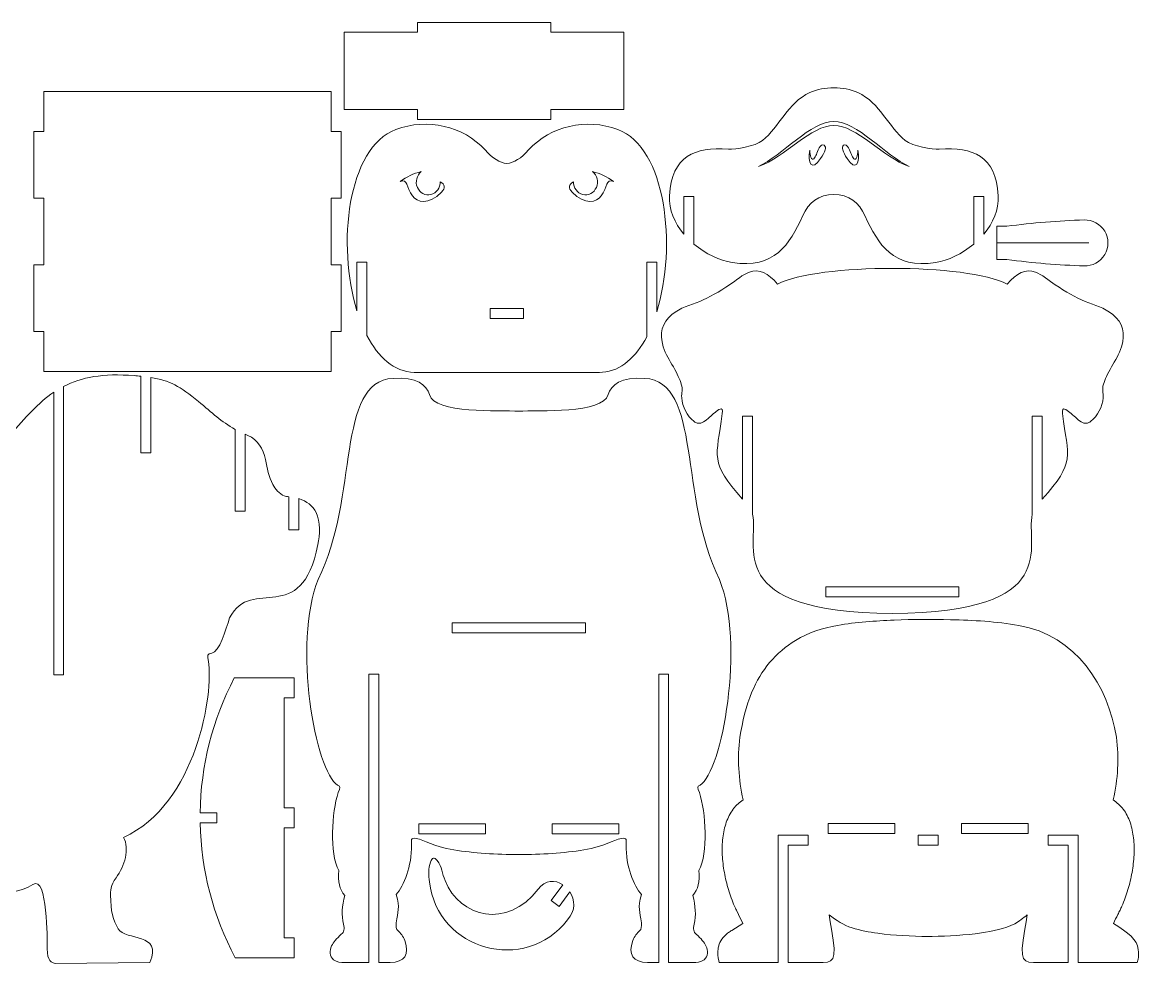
# Model space of a CAD drawing. Header units: millimetres. Extents: x -258 to 258, y -135 to 151.
# Drawn here: x -77.1 to 258.1, y -134.7 to 151.2 of the extents above; entities that cross this region are included whole.
import ezdxf

# ---------------------------------------------------------------- set-up
doc = ezdxf.new("R2010")
doc.units = ezdxf.units.MM
doc.header["$MEASUREMENT"] = 0
doc.layers.add('Camada 1', color=7, linetype='Continuous')

msp = doc.modelspace()

# ---------------------------------------------------------------- linework, layer by layer
at = {"layer": 'Camada 1', "color": 250, "lineweight": 20}
for points, knots in [([(41.5484, 122.0478), (41.5484, 122.0478), (81.5484, 122.0478), (81.5484, 122.0478), (81.5484, 122.0478), (81.5484, 122.0478), (81.5484, 125.0478), (81.5484, 125.0478), (81.5484, 125.0478), (81.5484, 125.0478), (103.5484, 125.0478), (103.5484, 125.0478), (103.5484, 125.0478), (103.5484, 125.0478), (103.5484, 148.2075), (103.5484, 148.2075), (103.5484, 148.2075), (103.5484, 148.2075), (81.5484, 148.2075), (81.5484, 148.2075), (81.5484, 148.2075), (81.5484, 148.2075), (81.5484, 151.2075), (81.5484, 151.2075), (81.5484, 151.2075), (81.5484, 151.2075), (41.5484, 151.2075), (41.5484, 151.2075), (41.5484, 151.2075), (41.5484, 151.2075), (41.5484, 148.2075), (41.5484, 148.2075), (41.5484, 148.2075), (41.5484, 148.2075), (19.5484, 148.2075), (19.5484, 148.2075), (19.5484, 148.2075), (19.5484, 148.2075), (19.5484, 125.0478), (19.5484, 125.0478), (19.5484, 125.0478), (19.5484, 125.0478), (41.5484, 125.0478), (41.5484, 125.0478), (41.5484, 125.0478), (41.5484, 125.0478), (41.5484, 122.0478), (41.5484, 122.0478)], [0, 0, 0, 0, 0.07692308, 0.07692308, 0.07692308, 0.07692308, 0.15384615, 0.15384615, 0.15384615, 0.15384615, 0.23076923, 0.23076923, 0.23076923, 0.23076923, 0.30769231, 0.30769231, 0.30769231, 0.30769231, 0.38461538, 0.38461538, 0.38461538, 0.38461538, 0.46153846, 0.46153846, 0.46153846, 0.46153846, 0.53846154, 0.53846154, 0.53846154, 0.53846154, 0.61538462, 0.61538462, 0.61538462, 0.61538462, 0.69230769, 0.69230769, 0.69230769, 0.69230769, 0.76923077, 0.76923077, 0.76923077, 0.76923077, 0.84615385, 0.84615385, 0.84615385, 0.84615385, 1, 1, 1, 1]), ([(208.5808, 84.6631), (208.5808, 84.6631), (208.5808, 98.9212), (208.5808, 98.9212), (208.5808, 98.9212), (208.5808, 98.9212), (211.5808, 98.9212), (211.5808, 98.9212), (211.5808, 98.9212), (211.5808, 98.9212), (211.5808, 87.6481), (211.5808, 87.6481), (211.5808, 87.6481), (214.3949, 90.9675), (216.209, 94.9645), (215.9439, 99.1467), (215.9439, 99.1467), (215.2478, 111.1138), (208.4194, 113.8476), (198.2237, 113.1318), (198.2237, 113.1318), (196.132, 112.985), (190.2092, 113.9996), (188.0406, 115.7263), (188.0406, 115.7263), (182.9799, 119.756), (180.4935, 127.0504), (173.7596, 130.1174), (173.7596, 130.1174), (171.6387, 131.0835), (169.1066, 131.5642), (166.5776, 131.5532), (166.5776, 131.5532), (164.0486, 131.5642), (161.5165, 131.0835), (159.3956, 130.1174), (159.3956, 130.1174), (152.6617, 127.0504), (150.1753, 119.756), (145.1146, 115.7263), (145.1146, 115.7263), (142.946, 113.9996), (137.0232, 112.985), (134.9315, 113.1318), (134.9315, 113.1318), (124.7358, 113.8476), (117.9074, 111.1138), (117.2113, 99.1467), (117.2113, 99.1467), (116.9462, 94.9643), (118.7605, 90.9672), (121.5748, 87.6476), (121.5748, 87.6476), (121.5748, 87.6476), (121.5748, 98.9212), (121.5748, 98.9212), (121.5748, 98.9212), (121.5748, 98.9212), (124.5748, 98.9212), (124.5748, 98.9212), (124.5748, 98.9212), (124.5748, 98.9212), (124.5748, 84.6628), (124.5748, 84.6628), (124.5748, 84.6628), (128.0831, 81.6954), (132.3074, 79.6469), (136.005, 79.0841), (136.005, 79.0841), (148.7216, 77.1485), (153.3063, 84.5135), (157.1625, 93.0066), (157.1625, 93.0066), (159.0535, 97.1715), (162.0457, 99.5034), (166.5776, 99.5414), (166.5776, 99.5414), (171.1095, 99.5034), (174.1017, 97.1715), (175.9927, 93.0066), (175.9927, 93.0066), (179.8489, 84.5135), (184.4336, 77.1485), (197.1502, 79.0841), (197.1502, 79.0841), (200.8479, 79.647), (205.0724, 81.6956), (208.5808, 84.6631)], [0, 0, 0, 0, 0.04347826, 0.04347826, 0.04347826, 0.04347826, 0.08695652, 0.08695652, 0.08695652, 0.08695652, 0.13043478, 0.13043478, 0.13043478, 0.13043478, 0.17391304, 0.17391304, 0.17391304, 0.17391304, 0.2173913, 0.2173913, 0.2173913, 0.2173913, 0.26086957, 0.26086957, 0.26086957, 0.26086957, 0.30434783, 0.30434783, 0.30434783, 0.30434783, 0.34782609, 0.34782609, 0.34782609, 0.34782609, 0.39130435, 0.39130435, 0.39130435, 0.39130435, 0.43478261, 0.43478261, 0.43478261, 0.43478261, 0.47826087, 0.47826087, 0.47826087, 0.47826087, 0.52173913, 0.52173913, 0.52173913, 0.52173913, 0.56521739, 0.56521739, 0.56521739, 0.56521739, 0.60869565, 0.60869565, 0.60869565, 0.60869565, 0.65217391, 0.65217391, 0.65217391, 0.65217391, 0.69565217, 0.69565217, 0.69565217, 0.69565217, 0.73913043, 0.73913043, 0.73913043, 0.73913043, 0.7826087, 0.7826087, 0.7826087, 0.7826087, 0.82608696, 0.82608696, 0.82608696, 0.82608696, 0.86956522, 0.86956522, 0.86956522, 0.86956522, 0.91304348, 0.91304348, 0.91304348, 0.91304348, 1, 1, 1, 1]), ([(-70.647, 98.4143), (-70.647, 98.4143), (-70.647, 78.4143), (-70.647, 78.4143), (-70.647, 78.4143), (-70.647, 78.4143), (-73.647, 78.4143), (-73.647, 78.4143), (-73.647, 78.4143), (-73.647, 78.4143), (-73.647, 58.4143), (-73.647, 58.4143), (-73.647, 58.4143), (-73.647, 58.4143), (-70.647, 58.4143), (-70.647, 58.4143), (-70.647, 58.4143), (-70.647, 58.4143), (-70.647, 46.4143), (-70.647, 46.4143), (-70.647, 46.4143), (-70.647, 46.4143), (15.6348, 46.4143), (15.6348, 46.4143), (15.6348, 46.4143), (15.6348, 46.4143), (15.6348, 58.4143), (15.6348, 58.4143), (15.6348, 58.4143), (15.6348, 58.4143), (18.6348, 58.4143), (18.6348, 58.4143), (18.6348, 58.4143), (18.6348, 58.4143), (18.6348, 78.4143), (18.6348, 78.4143), (18.6348, 78.4143), (18.6348, 78.4143), (15.6348, 78.4143), (15.6348, 78.4143), (15.6348, 78.4143), (15.6348, 78.4143), (15.6348, 98.4143), (15.6348, 98.4143), (15.6348, 98.4143), (15.6348, 98.4143), (18.6348, 98.4143), (18.6348, 98.4143), (18.6348, 98.4143), (18.6348, 98.4143), (18.6348, 118.4143), (18.6348, 118.4143), (18.6348, 118.4143), (18.6348, 118.4143), (15.6348, 118.4143), (15.6348, 118.4143), (15.6348, 118.4143), (15.6348, 118.4143), (15.6348, 130.4143), (15.6348, 130.4143), (15.6348, 130.4143), (15.6348, 130.4143), (-70.647, 130.4143), (-70.647, 130.4143), (-70.647, 130.4143), (-70.647, 130.4143), (-70.647, 118.4143), (-70.647, 118.4143), (-70.647, 118.4143), (-70.647, 118.4143), (-73.647, 118.4143), (-73.647, 118.4143), (-73.647, 118.4143), (-73.647, 118.4143), (-73.647, 98.4143), (-73.647, 98.4143), (-73.647, 98.4143), (-73.647, 98.4143), (-70.647, 98.4143), (-70.647, 98.4143)], [0, 0, 0, 0, 0.04761905, 0.04761905, 0.04761905, 0.04761905, 0.0952381, 0.0952381, 0.0952381, 0.0952381, 0.14285714, 0.14285714, 0.14285714, 0.14285714, 0.19047619, 0.19047619, 0.19047619, 0.19047619, 0.23809524, 0.23809524, 0.23809524, 0.23809524, 0.28571429, 0.28571429, 0.28571429, 0.28571429, 0.33333333, 0.33333333, 0.33333333, 0.33333333, 0.38095238, 0.38095238, 0.38095238, 0.38095238, 0.42857143, 0.42857143, 0.42857143, 0.42857143, 0.47619048, 0.47619048, 0.47619048, 0.47619048, 0.52380952, 0.52380952, 0.52380952, 0.52380952, 0.57142857, 0.57142857, 0.57142857, 0.57142857, 0.61904762, 0.61904762, 0.61904762, 0.61904762, 0.66666667, 0.66666667, 0.66666667, 0.66666667, 0.71428571, 0.71428571, 0.71428571, 0.71428571, 0.76190476, 0.76190476, 0.76190476, 0.76190476, 0.80952381, 0.80952381, 0.80952381, 0.80952381, 0.85714286, 0.85714286, 0.85714286, 0.85714286, 0.9047619, 0.9047619, 0.9047619, 0.9047619, 1, 1, 1, 1]), ([(26.3756, 79.188), (26.3756, 79.188), (26.3756, 57.1702), (26.3756, 57.1702), (26.3756, 57.1702), (29.7409, 50.6854), (34.4933, 46.3373), (40.515, 46.1143), (40.515, 46.1143), (43.717, 45.9958), (95.5548, 46.0541), (97.0774, 46.1598), (97.0774, 46.1598), (102.7049, 46.5503), (107.1737, 50.6977), (110.3819, 56.8451), (110.3819, 56.8451), (110.3819, 56.8451), (110.3819, 79.188), (110.3819, 79.188), (110.3819, 79.188), (110.3819, 79.188), (113.3819, 79.188), (113.3819, 79.188), (113.3819, 79.188), (113.3819, 79.188), (113.3819, 64.277), (113.3819, 64.277), (113.3819, 64.277), (119.4879, 84.0544), (116.2522, 113.6188), (101.7064, 119.0385), (101.7064, 119.0385), (92.278, 122.5516), (81.4684, 120.0822), (74.9077, 112.9155), (74.9077, 112.9155), (72.6856, 110.371), (70.5092, 109.0148), (68.3783, 108.8465), (68.3783, 108.8465), (66.2475, 109.0148), (64.071, 110.3709), (61.8489, 112.9153), (61.8489, 112.9153), (55.2879, 120.0818), (44.4786, 122.5507), (35.0501, 119.0373), (35.0501, 119.0373), (20.5043, 113.6171), (17.2693, 84.3878), (23.3756, 64.6185), (23.3756, 64.6185), (23.3756, 64.6185), (23.3756, 79.188), (23.3756, 79.188), (23.3756, 79.188), (23.3756, 79.188), (26.3756, 79.188), (26.3756, 79.188)], [0, 0, 0, 0, 0.0625, 0.0625, 0.0625, 0.0625, 0.125, 0.125, 0.125, 0.125, 0.1875, 0.1875, 0.1875, 0.1875, 0.25, 0.25, 0.25, 0.25, 0.3125, 0.3125, 0.3125, 0.3125, 0.375, 0.375, 0.375, 0.375, 0.4375, 0.4375, 0.4375, 0.4375, 0.5, 0.5, 0.5, 0.5, 0.5625, 0.5625, 0.5625, 0.5625, 0.625, 0.625, 0.625, 0.625, 0.6875, 0.6875, 0.6875, 0.6875, 0.75, 0.75, 0.75, 0.75, 0.8125, 0.8125, 0.8125, 0.8125, 0.875, 0.875, 0.875, 0.875, 1, 1, 1, 1]), ([(189.2129, 107.8858), (181.2774, 110.7302), (173.2115, 120.4427), (166.5776, 120.2047), (166.5776, 120.2047), (159.9437, 120.4427), (151.8778, 110.7302), (143.9423, 107.8858), (143.9423, 107.8858), (151.0831, 111.2388), (159.7431, 121.5963), (166.5776, 121.4798), (166.5776, 121.4798), (173.4121, 121.5963), (182.0721, 111.2388), (189.2129, 107.8858)], [0, 0, 0, 0, 0.2, 0.2, 0.2, 0.2, 0.4, 0.4, 0.4, 0.4, 0.6, 0.6, 0.6, 0.6, 1, 1, 1, 1]), ([(163.6834, 114.3391), (164.4503, 113.7425), (163.9308, 112.4833), (162.5686, 110.2918), (162.5686, 110.2918), (160.108, 106.241), (158.4607, 109.1408), (159.3614, 112.8022), (159.3614, 112.8022), (159.4069, 111.9312), (159.5211, 111.236), (159.6897, 110.7607), (159.6897, 110.7607), (160.219, 109.2671), (161.0021, 110.7038), (161.3234, 111.5213), (161.3234, 111.5213), (161.6556, 112.3667), (162.4817, 114.9814), (163.6834, 114.3391)], [0, 0, 0, 0, 0.16666667, 0.16666667, 0.16666667, 0.16666667, 0.33333333, 0.33333333, 0.33333333, 0.33333333, 0.5, 0.5, 0.5, 0.5, 0.66666667, 0.66666667, 0.66666667, 0.66666667, 1, 1, 1, 1]), ([(173.7938, 112.8022), (174.6945, 109.1408), (173.0472, 106.241), (170.5866, 110.2918), (170.5866, 110.2918), (169.2244, 112.4833), (168.7049, 113.7425), (169.4718, 114.3391), (169.4718, 114.3391), (170.6735, 114.9814), (171.4996, 112.3667), (171.8318, 111.5213), (171.8318, 111.5213), (172.1531, 110.7038), (172.9362, 109.2671), (173.4655, 110.7607), (173.4655, 110.7607), (173.6341, 111.236), (173.7483, 111.9312), (173.7938, 112.8022)], [0, 0, 0, 0, 0.16666667, 0.16666667, 0.16666667, 0.16666667, 0.33333333, 0.33333333, 0.33333333, 0.33333333, 0.5, 0.5, 0.5, 0.5, 0.66666667, 0.66666667, 0.66666667, 0.66666667, 1, 1, 1, 1]), ([(48.789, 100.1979), (44.7591, 96.2947), (41.5037, 97.1384), (40.0486, 99.0894), (40.0486, 99.0894), (38.0937, 101.7101), (38.6454, 104.3326), (36.3564, 103.4226), (36.3564, 103.4226), (38.2838, 104.8837), (40.3858, 105.8699), (42.6621, 106.3809), (42.6621, 106.3809), (41.2811, 105.3059), (40.796, 103.3351), (41.5032, 101.6683), (41.5032, 101.6683), (42.2103, 100.0015), (43.9135, 99.1001), (45.5757, 99.5129), (45.5757, 99.5129), (47.238, 99.9258), (48.3994, 101.5384), (48.3529, 103.3692), (48.3529, 103.3692), (49.8236, 102.5711), (49.969, 101.514), (48.789, 100.1979)], [0, 0, 0, 0, 0.125, 0.125, 0.125, 0.125, 0.25, 0.25, 0.25, 0.25, 0.375, 0.375, 0.375, 0.375, 0.5, 0.5, 0.5, 0.5, 0.625, 0.625, 0.625, 0.625, 0.75, 0.75, 0.75, 0.75, 1, 1, 1, 1]), ([(100.4006, 103.4241), (98.1116, 104.334), (98.6634, 101.7115), (96.7085, 99.0907), (96.7085, 99.0907), (95.2536, 97.14), (91.9983, 96.2957), (87.9681, 100.1989), (87.9681, 100.1989), (86.788, 101.5149), (86.9335, 102.572), (88.4042, 103.3703), (88.4042, 103.3703), (88.3577, 101.5394), (89.5186, 99.9268), (91.1814, 99.514), (91.1814, 99.514), (92.8437, 99.1012), (94.5468, 100.0028), (95.2538, 101.6696), (95.2538, 101.6696), (95.9609, 103.3365), (95.4762, 105.3072), (94.0948, 106.3821), (94.0948, 106.3821), (96.3712, 105.8712), (98.4732, 104.8852), (100.4006, 103.4241)], [0, 0, 0, 0, 0.125, 0.125, 0.125, 0.125, 0.25, 0.25, 0.25, 0.25, 0.375, 0.375, 0.375, 0.375, 0.5, 0.5, 0.5, 0.5, 0.625, 0.625, 0.625, 0.625, 0.75, 0.75, 0.75, 0.75, 1, 1, 1, 1]), ([(215.573, 89.9928), (215.573, 89.9928), (215.573, 79.9928), (215.573, 79.9928), (215.573, 79.9928), (215.573, 79.9928), (218.573, 79.9928), (218.573, 79.9928), (218.573, 79.9928), (226.2652, 78.9818), (234.0022, 78.3488), (241.7564, 78.096), (241.7564, 78.096), (244.274, 78.014), (246.6363, 79.3103), (247.9193, 81.4779), (247.9193, 81.4779), (249.2024, 83.6455), (249.2024, 86.3401), (247.9194, 88.5077), (247.9194, 88.5077), (246.6363, 90.6753), (244.2741, 91.9716), (241.7564, 91.8896), (241.7564, 91.8896), (234.0022, 91.6368), (226.2652, 91.0038), (218.573, 89.9928), (218.573, 89.9928), (218.573, 89.9928), (215.573, 89.9928), (215.573, 89.9928)], [0, 0, 0, 0, 0.11111111, 0.11111111, 0.11111111, 0.11111111, 0.22222222, 0.22222222, 0.22222222, 0.22222222, 0.33333333, 0.33333333, 0.33333333, 0.33333333, 0.44444444, 0.44444444, 0.44444444, 0.44444444, 0.55555556, 0.55555556, 0.55555556, 0.55555556, 0.66666667, 0.66666667, 0.66666667, 0.66666667, 0.77777778, 0.77777778, 0.77777778, 0.77777778, 1, 1, 1, 1]), ([(247.4386, 38.4833), (247.5231, 40.2044), (247.021, 40.8339), (247.5615, 42.6283), (247.5615, 42.6283), (247.9517, 43.9246), (248.7447, 45.6342), (249.9395, 47.7574), (249.9395, 47.7574), (251.0852, 49.7932), (252.2457, 51.5051), (252.9706, 53.8271), (252.9706, 53.8271), (254.2031, 57.7751), (253.3473, 60.9897), (250.4029, 63.4706), (250.4029, 63.4706), (247.7419, 65.7128), (245.0349, 66.0891), (242.0129, 67.4187), (242.0129, 67.4187), (239.1862, 68.6621), (236.1917, 70.3362), (233.0304, 72.439), (233.0304, 72.439), (231.2795, 73.6034), (228.954, 75.6175), (227.1013, 76.2528), (227.1013, 76.2528), (224.2276, 77.2384), (221.4148, 76.0162), (218.6627, 72.5856), (218.6627, 72.5856), (212.6301, 75.7633), (198.3951, 77.3525), (184.16, 77.3525), (184.16, 77.3525), (169.9249, 77.3525), (155.6899, 75.7633), (149.6572, 72.5856), (149.6572, 72.5856), (146.9052, 76.0162), (144.0923, 77.2384), (141.2187, 76.2528), (141.2187, 76.2528), (139.3661, 75.6175), (137.0405, 73.6034), (135.2896, 72.439), (135.2896, 72.439), (132.1282, 70.3362), (129.1338, 68.6621), (126.3071, 67.4187), (126.3071, 67.4187), (123.2851, 66.0891), (120.578, 65.7128), (117.9171, 63.4706), (117.9171, 63.4706), (114.9727, 60.9897), (114.1168, 57.7751), (115.3495, 53.8271), (115.3495, 53.8271), (116.0743, 51.5051), (117.2348, 49.7932), (118.3804, 47.7574), (118.3804, 47.7574), (119.5753, 45.6342), (120.3683, 43.9246), (120.7585, 42.6283), (120.7585, 42.6283), (121.2991, 40.8339), (120.7968, 40.2044), (120.8813, 38.4833), (120.8813, 38.4833), (121.0076, 35.9066), (122.6245, 32.9531), (124.5265, 31.4565), (124.5265, 31.4565), (125.3669, 30.7949), (126.3186, 30.5501), (127.4771, 31.2713), (127.4771, 31.2713), (128.7106, 32.0391), (129.7083, 33.2194), (130.8877, 34.1185), (130.8877, 34.1185), (131.7418, 34.7698), (133.4247, 36.2776), (133.0872, 33.7409), (133.0872, 33.7409), (131.328, 20.5262), (129.1111, 19.2677), (139.16, 8.088), (139.16, 8.088), (139.16, 8.088), (139.16, 32.9669), (139.16, 32.9669), (139.16, 32.9669), (139.16, 32.9669), (142.16, 32.9669), (142.16, 32.9669), (142.16, 32.9669), (142.16, 32.9669), (142.16, 3.5187), (142.16, 3.5187), (142.16, 3.5187), (144.2423, -5.9212), (132.5563, -25.8166), (184.16, -26.2534), (184.16, -26.2534), (235.762, -25.8166), (224.0785, -5.9223), (226.1599, 3.5178), (226.1599, 3.5178), (226.1599, 3.5178), (226.1599, 32.9669), (226.1599, 32.9669), (226.1599, 32.9669), (226.1599, 32.9669), (229.1599, 32.9669), (229.1599, 32.9669), (229.1599, 32.9669), (229.1599, 32.9669), (229.1599, 8.0879), (229.1599, 8.0879), (229.1599, 8.0879), (239.2089, 19.2677), (236.9921, 20.5261), (235.2328, 33.7409), (235.2328, 33.7409), (234.8952, 36.2776), (236.5784, 34.7698), (237.4323, 34.1185), (237.4323, 34.1185), (238.6117, 33.2194), (239.6093, 32.0391), (240.8429, 31.2713), (240.8429, 31.2713), (242.0014, 30.5501), (242.9531, 30.7949), (243.7935, 31.4565), (243.7935, 31.4565), (245.6955, 32.9531), (247.3124, 35.9066), (247.4386, 38.4833)], [0, 0, 0, 0, 0.02702703, 0.02702703, 0.02702703, 0.02702703, 0.05405405, 0.05405405, 0.05405405, 0.05405405, 0.08108108, 0.08108108, 0.08108108, 0.08108108, 0.10810811, 0.10810811, 0.10810811, 0.10810811, 0.13513514, 0.13513514, 0.13513514, 0.13513514, 0.16216216, 0.16216216, 0.16216216, 0.16216216, 0.18918919, 0.18918919, 0.18918919, 0.18918919, 0.21621622, 0.21621622, 0.21621622, 0.21621622, 0.24324324, 0.24324324, 0.24324324, 0.24324324, 0.27027027, 0.27027027, 0.27027027, 0.27027027, 0.2972973, 0.2972973, 0.2972973, 0.2972973, 0.32432432, 0.32432432, 0.32432432, 0.32432432, 0.35135135, 0.35135135, 0.35135135, 0.35135135, 0.37837838, 0.37837838, 0.37837838, 0.37837838, 0.40540541, 0.40540541, 0.40540541, 0.40540541, 0.43243243, 0.43243243, 0.43243243, 0.43243243, 0.45945946, 0.45945946, 0.45945946, 0.45945946, 0.48648649, 0.48648649, 0.48648649, 0.48648649, 0.51351351, 0.51351351, 0.51351351, 0.51351351, 0.54054054, 0.54054054, 0.54054054, 0.54054054, 0.56756757, 0.56756757, 0.56756757, 0.56756757, 0.59459459, 0.59459459, 0.59459459, 0.59459459, 0.62162162, 0.62162162, 0.62162162, 0.62162162, 0.64864865, 0.64864865, 0.64864865, 0.64864865, 0.67567568, 0.67567568, 0.67567568, 0.67567568, 0.7027027, 0.7027027, 0.7027027, 0.7027027, 0.72972973, 0.72972973, 0.72972973, 0.72972973, 0.75675676, 0.75675676, 0.75675676, 0.75675676, 0.78378378, 0.78378378, 0.78378378, 0.78378378, 0.81081081, 0.81081081, 0.81081081, 0.81081081, 0.83783784, 0.83783784, 0.83783784, 0.83783784, 0.86486486, 0.86486486, 0.86486486, 0.86486486, 0.89189189, 0.89189189, 0.89189189, 0.89189189, 0.91891892, 0.91891892, 0.91891892, 0.91891892, 0.94594595, 0.94594595, 0.94594595, 0.94594595, 1, 1, 1, 1]), ([(63.3784, 65.3466), (63.3784, 65.3466), (73.3783, 65.3466), (73.3783, 65.3466), (73.3783, 65.3466), (73.3783, 65.3466), (73.3783, 62.3466), (73.3783, 62.3466), (73.3783, 62.3466), (73.3783, 62.3466), (63.3784, 62.3466), (63.3784, 62.3466), (63.3784, 62.3466), (63.3784, 62.3466), (63.3784, 65.3466), (63.3784, 65.3466)], [0, 0, 0, 0, 0.2, 0.2, 0.2, 0.2, 0.4, 0.4, 0.4, 0.4, 0.6, 0.6, 0.6, 0.6, 1, 1, 1, 1]), ([(-13.1906, 4.5046), (-13.1906, 4.5046), (-13.1906, 29.0208), (-13.1906, 29.0208), (-13.1906, 29.0208), (-17.5125, 31.3773), (-20.0074, 33.8969), (-24.2493, 37.4115), (-24.2493, 37.4115), (-29.7505, 41.9694), (-32.8202, 43.6984), (-38.554, 44.5943), (-38.554, 44.5943), (-38.554, 44.5943), (-38.554, 21.9672), (-38.554, 21.9672), (-38.554, 21.9672), (-38.554, 21.9672), (-41.554, 21.9672), (-41.554, 21.9672), (-41.554, 21.9672), (-41.554, 21.9672), (-41.554, 44.9708), (-41.554, 44.9708), (-41.554, 44.9708), (-42.172, 45.0333), (-42.8194, 45.0914), (-43.5002, 45.1467), (-43.5002, 45.1467), (-52.9044, 45.9112), (-59.4328, 44.6529), (-64.7137, 41.9351), (-64.7137, 41.9351), (-64.7137, 41.9351), (-64.7137, -44.6197), (-64.7137, -44.6197), (-64.7137, -44.6197), (-64.7137, -44.6197), (-67.7137, -44.6197), (-67.7137, -44.6197), (-67.7137, -44.6197), (-67.7137, -44.6197), (-67.7137, 40.1554), (-67.7137, 40.1554), (-67.7137, 40.1554), (-72.4071, 36.9887), (-76.2343, 32.5601), (-80.6698, 27.3797), (-80.6698, 27.3797), (-82.0936, 25.7167), (-83.4129, 23.9094), (-84.4347, 22.2483), (-84.4347, 22.2483), (-85.6814, 20.2219), (-85.9777, 20.111), (-87.4601, 18.386), (-87.4601, 18.386), (-91.3955, 13.8062), (-91.5908, 9.7056), (-88.0447, 6.0846), (-88.0447, 6.0846), (-90.8057, 7.4441), (-94.111, 7.0764), (-96.5014, 5.1443), (-96.5014, 5.1443), (-98.8916, 3.2123), (-99.9288, 0.0706), (-99.154, -2.894), (-99.154, -2.894), (-101.7482, -2.0101), (-105.4619, -3.0945), (-107.2069, -5.3279), (-107.2069, -5.3279), (-109.0534, -7.691), (-108.5256, -10.6115), (-109.5718, -12.1007), (-109.5718, -12.1007), (-118.0725, -24.2002), (-137.6299, -29.5448), (-153.9953, -37.9596), (-153.9953, -37.9596), (-153.9953, -37.9596), (-153.9953, -93.2185), (-153.9953, -93.2185), (-153.9953, -93.2185), (-153.9953, -93.2185), (-156.9953, -93.2185), (-156.9953, -93.2185), (-156.9953, -93.2185), (-156.9953, -93.2185), (-156.9953, -39.5603), (-156.9953, -39.5603), (-156.9953, -39.5603), (-175.3922, -49.77), (-182.8483, -69.1056), (-183.0534, -88.8642), (-183.0534, -88.8642), (-183.1986, -102.8619), (-179.9372, -130.5219), (-161.8266, -131.3518), (-161.8266, -131.3518), (-161.8266, -131.3518), (-100.3721, -131.5534), (-100.3721, -131.5534), (-100.3721, -131.5534), (-97.8333, -131.5266), (-96.6703, -126.9537), (-98.3608, -125.4638), (-98.3608, -125.4638), (-100.572, -123.5152), (-105.7245, -123.5669), (-110.0987, -123.8781), (-110.0987, -123.8781), (-107.1833, -119.6858), (-106.9427, -116.2344), (-110.9003, -114.4327), (-110.9003, -114.4327), (-101.6118, -111.1196), (-80.4964, -112.1644), (-73.9827, -107.6057), (-73.9827, -107.6057), (-69.4634, -104.4429), (-69.6731, -125.4237), (-69.6692, -125.544), (-69.6692, -125.544), (-69.7904, -129.5734), (-69.1185, -131.0859), (-67.2536, -131.2743), (-67.2536, -131.2743), (-67.2536, -131.2743), (-38.7968, -131.0269), (-38.7968, -131.0269), (-38.7968, -131.0269), (-34.9571, -121.8457), (-46.1686, -124.6415), (-48.3097, -120.9084), (-48.3097, -120.9084), (-49.8553, -118.2134), (-50.6492, -115.6755), (-50.6197, -110.8256), (-50.6197, -110.8256), (-50.6131, -109.7411), (-50.6887, -107.8521), (-48.9911, -105.5914), (-48.9911, -105.5914), (-46.2877, -101.9911), (-44.9074, -96.9581), (-46.7216, -93.4545), (-46.7216, -93.4545), (-24.7408, -83.5499), (-19.5851, -49.7271), (-21.2576, -40.6576), (-21.2576, -40.6576), (-21.5895, -38.8579), (-21.6093, -38.2381), (-20.2497, -38.1196), (-20.2497, -38.1196), (-17.8848, -37.9139), (-16.1002, -31.1542), (-14.8651, -27.5355), (-14.8651, -27.5355), (-8.2819, -14.6181), (6.6194, -30.9803), (11.6243, -5.5336), (11.6243, -5.5336), (12.1975, -2.619), (12.4492, 1.2822), (11.1025, 4.019), (11.1025, 4.019), (10.086, 6.0849), (8.3094, 7.4873), (5.9401, 8.2241), (5.9401, 8.2241), (5.9401, 8.2241), (5.9401, -1.144), (5.9401, -1.144), (5.9401, -1.144), (5.9401, -1.144), (2.9401, -1.144), (2.9401, -1.144), (2.9401, -1.144), (2.9401, -1.144), (2.9401, 8.778), (2.9401, 8.778), (2.9401, 8.778), (2.4104, 8.8337), (1.9399, 8.8947), (1.4728, 9.0617), (1.4728, 9.0617), (0.0692, 9.5632), (-1.1859, 11.206), (-1.8997, 12.4661), (-1.8997, 12.4661), (-3.2043, 14.7691), (-3.5752, 17.2963), (-4.1347, 19.9527), (-4.1347, 19.9527), (-4.8163, 23.1891), (-6.4082, 25.9423), (-9.4048, 27.209), (-9.4048, 27.209), (-9.4048, 27.209), (-10.1906, 27.549), (-10.1906, 27.549), (-10.1906, 27.549), (-10.1906, 27.549), (-10.1906, 4.5046), (-10.1906, 4.5046), (-10.1906, 4.5046), (-10.1906, 4.5046), (-13.1906, 4.5046), (-13.1906, 4.5046)], [0, 0, 0, 0, 0.01851852, 0.01851852, 0.01851852, 0.01851852, 0.03703704, 0.03703704, 0.03703704, 0.03703704, 0.05555556, 0.05555556, 0.05555556, 0.05555556, 0.07407407, 0.07407407, 0.07407407, 0.07407407, 0.09259259, 0.09259259, 0.09259259, 0.09259259, 0.11111111, 0.11111111, 0.11111111, 0.11111111, 0.12962963, 0.12962963, 0.12962963, 0.12962963, 0.14814815, 0.14814815, 0.14814815, 0.14814815, 0.16666667, 0.16666667, 0.16666667, 0.16666667, 0.18518519, 0.18518519, 0.18518519, 0.18518519, 0.2037037, 0.2037037, 0.2037037, 0.2037037, 0.22222222, 0.22222222, 0.22222222, 0.22222222, 0.24074074, 0.24074074, 0.24074074, 0.24074074, 0.25925926, 0.25925926, 0.25925926, 0.25925926, 0.27777778, 0.27777778, 0.27777778, 0.27777778, 0.2962963, 0.2962963, 0.2962963, 0.2962963, 0.31481481, 0.31481481, 0.31481481, 0.31481481, 0.33333333, 0.33333333, 0.33333333, 0.33333333, 0.35185185, 0.35185185, 0.35185185, 0.35185185, 0.37037037, 0.37037037, 0.37037037, 0.37037037, 0.38888889, 0.38888889, 0.38888889, 0.38888889, 0.40740741, 0.40740741, 0.40740741, 0.40740741, 0.42592593, 0.42592593, 0.42592593, 0.42592593, 0.44444444, 0.44444444, 0.44444444, 0.44444444, 0.46296296, 0.46296296, 0.46296296, 0.46296296, 0.48148148, 0.48148148, 0.48148148, 0.48148148, 0.5, 0.5, 0.5, 0.5, 0.51851852, 0.51851852, 0.51851852, 0.51851852, 0.53703704, 0.53703704, 0.53703704, 0.53703704, 0.55555556, 0.55555556, 0.55555556, 0.55555556, 0.57407407, 0.57407407, 0.57407407, 0.57407407, 0.59259259, 0.59259259, 0.59259259, 0.59259259, 0.61111111, 0.61111111, 0.61111111, 0.61111111, 0.62962963, 0.62962963, 0.62962963, 0.62962963, 0.64814815, 0.64814815, 0.64814815, 0.64814815, 0.66666667, 0.66666667, 0.66666667, 0.66666667, 0.68518519, 0.68518519, 0.68518519, 0.68518519, 0.7037037, 0.7037037, 0.7037037, 0.7037037, 0.72222222, 0.72222222, 0.72222222, 0.72222222, 0.74074074, 0.74074074, 0.74074074, 0.74074074, 0.75925926, 0.75925926, 0.75925926, 0.75925926, 0.77777778, 0.77777778, 0.77777778, 0.77777778, 0.7962963, 0.7962963, 0.7962963, 0.7962963, 0.81481481, 0.81481481, 0.81481481, 0.81481481, 0.83333333, 0.83333333, 0.83333333, 0.83333333, 0.85185185, 0.85185185, 0.85185185, 0.85185185, 0.87037037, 0.87037037, 0.87037037, 0.87037037, 0.88888889, 0.88888889, 0.88888889, 0.88888889, 0.90740741, 0.90740741, 0.90740741, 0.90740741, 0.92592593, 0.92592593, 0.92592593, 0.92592593, 0.94444444, 0.94444444, 0.94444444, 0.94444444, 0.96296296, 0.96296296, 0.96296296, 0.96296296, 1, 1, 1, 1]), ([(132.1923, -16.0191), (119.9025, 8.6746), (127.0258, 43.3294), (109.7374, 44.3367), (109.7374, 44.3367), (102.6991, 44.7468), (99.6307, 42.3999), (98.8165, 39.4402), (98.8165, 39.4402), (97.2194, 33.635), (77.7719, 34.8372), (71.9708, 34.4535), (71.9708, 34.4535), (66.1697, 34.8372), (46.7222, 33.635), (45.1251, 39.4402), (45.1251, 39.4402), (44.3109, 42.3999), (41.2424, 44.7468), (34.2041, 44.3367), (34.2041, 44.3367), (16.9157, 43.3294), (24.039, 8.6746), (11.7492, -16.0191), (11.7492, -16.0191), (3.8966, -35.2523), (10.9627, -73.9669), (17.5246, -77.7511), (17.5246, -77.7511), (18.5924, -78.3668), (18.2703, -78.3422), (17.723, -80.0273), (17.723, -80.0273), (15.8316, -85.8507), (15.0158, -98.2069), (17.9035, -103.433), (17.9035, -103.433), (17.5394, -106.6722), (18.1419, -109.1613), (19.7114, -110.9007), (19.7114, -110.9007), (18.9206, -113.9864), (18.6532, -116.8709), (19.2883, -119.4687), (19.2883, -119.4687), (19.67, -121.0297), (19.5381, -121.7786), (18.6629, -122.5601), (18.6629, -122.5601), (17.2151, -123.853), (16.2779, -124.9952), (15.7657, -126.0415), (15.7657, -126.0415), (15.0778, -127.4466), (14.9829, -129.1499), (16.3271, -130.1746), (16.3271, -130.1746), (17.3627, -130.964), (18.5293, -131.0585), (19.727, -131.0632), (19.727, -131.0632), (19.727, -131.0632), (26.9708, -131.0612), (26.9708, -131.0612), (26.9708, -131.0612), (26.9708, -131.0612), (26.9708, -44.4898), (26.9708, -44.4898), (26.9708, -44.4898), (26.9708, -44.4898), (29.9708, -44.4898), (29.9708, -44.4898), (29.9708, -44.4898), (29.9708, -44.4898), (29.9708, -131.0612), (29.9708, -131.0612), (29.9708, -131.0612), (29.9708, -131.0612), (33.312, -131.0585), (33.312, -131.0585), (33.312, -131.0585), (37.6937, -130.9382), (39.1781, -128.6629), (37.7654, -124.3846), (37.7654, -124.3846), (37.1761, -123.1638), (36.4675, -122.1884), (35.6395, -121.4582), (35.6395, -121.4582), (35.1991, -121.0236), (35.0381, -120.2488), (35.1572, -119.135), (35.1572, -119.135), (35.5389, -115.5645), (36.4063, -114.7828), (35.1227, -110.5804), (35.1227, -110.5804), (37.5028, -108.0249), (39.8147, -102.1258), (39.7698, -95.7597), (39.7698, -95.7597), (39.7598, -94.3447), (39.321, -93.4961), (41.1424, -93.81), (41.1424, -93.81), (43.7005, -94.2509), (46.165, -96.2409), (52.4591, -97.2255), (52.4591, -97.2255), (58.473, -98.166), (65.2219, -98.6362), (71.9708, -98.6362), (71.9708, -98.6362), (78.7197, -98.6362), (85.4686, -98.166), (91.4825, -97.2255), (91.4825, -97.2255), (97.7766, -96.2409), (100.2411, -94.2509), (102.7991, -93.81), (102.7991, -93.81), (104.6205, -93.4961), (104.1817, -94.3447), (104.1717, -95.7597), (104.1717, -95.7597), (104.1268, -102.1258), (106.4387, -108.0249), (108.8188, -110.5804), (108.8188, -110.5804), (107.5352, -114.7828), (108.4026, -115.5645), (108.7843, -119.135), (108.7843, -119.135), (108.9034, -120.2488), (108.7424, -121.0236), (108.302, -121.4582), (108.302, -121.4582), (107.474, -122.1884), (106.7654, -123.1638), (106.1761, -124.3846), (106.1761, -124.3846), (104.7634, -128.6629), (106.2478, -130.9382), (110.6295, -131.0585), (110.6295, -131.0585), (110.6295, -131.0585), (113.9707, -131.0612), (113.9707, -131.0612), (113.9707, -131.0612), (113.9707, -131.0612), (113.9707, -44.4898), (113.9707, -44.4898), (113.9707, -44.4898), (113.9707, -44.4898), (116.9707, -44.4898), (116.9707, -44.4898), (116.9707, -44.4898), (116.9707, -44.4898), (116.9707, -131.0612), (116.9707, -131.0612), (116.9707, -131.0612), (116.9707, -131.0612), (124.2145, -131.0632), (124.2145, -131.0632), (124.2145, -131.0632), (125.4122, -131.0585), (126.5788, -130.964), (127.6144, -130.1746), (127.6144, -130.1746), (128.9586, -129.1499), (128.8637, -127.4466), (128.1758, -126.0415), (128.1758, -126.0415), (127.6636, -124.9952), (126.7264, -123.853), (125.2786, -122.5601), (125.2786, -122.5601), (124.4034, -121.7786), (124.2715, -121.0297), (124.6532, -119.4687), (124.6532, -119.4687), (125.2883, -116.8709), (125.0209, -113.9864), (124.2301, -110.9007), (124.2301, -110.9007), (125.7996, -109.1613), (126.4021, -106.6722), (126.038, -103.433), (126.038, -103.433), (128.9257, -98.2069), (128.1099, -85.8507), (126.2185, -80.0273), (126.2185, -80.0273), (125.6712, -78.3422), (125.3491, -78.3668), (126.4169, -77.7511), (126.4169, -77.7511), (132.9788, -73.9669), (140.0449, -35.2523), (132.1923, -16.0191)], [0, 0, 0, 0, 0.01960784, 0.01960784, 0.01960784, 0.01960784, 0.03921569, 0.03921569, 0.03921569, 0.03921569, 0.05882353, 0.05882353, 0.05882353, 0.05882353, 0.07843137, 0.07843137, 0.07843137, 0.07843137, 0.09803922, 0.09803922, 0.09803922, 0.09803922, 0.11764706, 0.11764706, 0.11764706, 0.11764706, 0.1372549, 0.1372549, 0.1372549, 0.1372549, 0.15686275, 0.15686275, 0.15686275, 0.15686275, 0.17647059, 0.17647059, 0.17647059, 0.17647059, 0.19607843, 0.19607843, 0.19607843, 0.19607843, 0.21568627, 0.21568627, 0.21568627, 0.21568627, 0.23529412, 0.23529412, 0.23529412, 0.23529412, 0.25490196, 0.25490196, 0.25490196, 0.25490196, 0.2745098, 0.2745098, 0.2745098, 0.2745098, 0.29411765, 0.29411765, 0.29411765, 0.29411765, 0.31372549, 0.31372549, 0.31372549, 0.31372549, 0.33333333, 0.33333333, 0.33333333, 0.33333333, 0.35294118, 0.35294118, 0.35294118, 0.35294118, 0.37254902, 0.37254902, 0.37254902, 0.37254902, 0.39215686, 0.39215686, 0.39215686, 0.39215686, 0.41176471, 0.41176471, 0.41176471, 0.41176471, 0.43137255, 0.43137255, 0.43137255, 0.43137255, 0.45098039, 0.45098039, 0.45098039, 0.45098039, 0.47058824, 0.47058824, 0.47058824, 0.47058824, 0.49019608, 0.49019608, 0.49019608, 0.49019608, 0.50980392, 0.50980392, 0.50980392, 0.50980392, 0.52941176, 0.52941176, 0.52941176, 0.52941176, 0.54901961, 0.54901961, 0.54901961, 0.54901961, 0.56862745, 0.56862745, 0.56862745, 0.56862745, 0.58823529, 0.58823529, 0.58823529, 0.58823529, 0.60784314, 0.60784314, 0.60784314, 0.60784314, 0.62745098, 0.62745098, 0.62745098, 0.62745098, 0.64705882, 0.64705882, 0.64705882, 0.64705882, 0.66666667, 0.66666667, 0.66666667, 0.66666667, 0.68627451, 0.68627451, 0.68627451, 0.68627451, 0.70588235, 0.70588235, 0.70588235, 0.70588235, 0.7254902, 0.7254902, 0.7254902, 0.7254902, 0.74509804, 0.74509804, 0.74509804, 0.74509804, 0.76470588, 0.76470588, 0.76470588, 0.76470588, 0.78431373, 0.78431373, 0.78431373, 0.78431373, 0.80392157, 0.80392157, 0.80392157, 0.80392157, 0.82352941, 0.82352941, 0.82352941, 0.82352941, 0.84313725, 0.84313725, 0.84313725, 0.84313725, 0.8627451, 0.8627451, 0.8627451, 0.8627451, 0.88235294, 0.88235294, 0.88235294, 0.88235294, 0.90196078, 0.90196078, 0.90196078, 0.90196078, 0.92156863, 0.92156863, 0.92156863, 0.92156863, 0.94117647, 0.94117647, 0.94117647, 0.94117647, 0.96078431, 0.96078431, 0.96078431, 0.96078431, 1, 1, 1, 1]), ([(164.16, -18.2534), (164.16, -18.2534), (204.1599, -18.2534), (204.1599, -18.2534), (204.1599, -18.2534), (204.1599, -18.2534), (204.1599, -21.2534), (204.1599, -21.2534), (204.1599, -21.2534), (204.1599, -21.2534), (164.16, -21.2534), (164.16, -21.2534), (164.16, -21.2534), (164.16, -21.2534), (164.16, -18.2534), (164.16, -18.2534)], [0, 0, 0, 0, 0.2, 0.2, 0.2, 0.2, 0.4, 0.4, 0.4, 0.4, 0.6, 0.6, 0.6, 0.6, 1, 1, 1, 1]), ([(51.9708, -29.062), (51.9708, -29.062), (91.9708, -29.062), (91.9708, -29.062), (91.9708, -29.062), (91.9708, -29.062), (91.9708, -32.062), (91.9708, -32.062), (91.9708, -32.062), (91.9708, -32.062), (51.9708, -32.062), (51.9708, -32.062), (51.9708, -32.062), (51.9708, -32.062), (51.9708, -29.062), (51.9708, -29.062)], [0, 0, 0, 0, 0.2, 0.2, 0.2, 0.2, 0.4, 0.4, 0.4, 0.4, 0.6, 0.6, 0.6, 0.6, 1, 1, 1, 1]), ([(172.0442, -120.6203), (174.5585, -121.4055), (177.1697, -121.8778), (179.7793, -122.236), (179.7793, -122.236), (184.785, -122.923), (189.8533, -123.1657), (194.9058, -123.2111), (194.9058, -123.2111), (194.9058, -123.2111), (196.088, -123.1962), (196.088, -123.1962), (196.088, -123.1962), (201.0286, -123.116), (205.9852, -122.8441), (210.8726, -122.1158), (210.8726, -122.1158), (214.2932, -121.6061), (217.8114, -120.9745), (220.8809, -119.3811), (220.8809, -119.3811), (222.2399, -118.6757), (223.4159, -117.6612), (224.6457, -116.7488), (224.6457, -116.7488), (224.6457, -116.7488), (224.3041, -118.7675), (224.3041, -118.7675), (224.3041, -118.7675), (224.3041, -118.7675), (223.923, -121.0205), (223.923, -121.0205), (223.923, -121.0205), (222.2227, -131.0707), (223.2218, -131.0615), (228.1542, -131.0707), (228.1542, -131.0707), (228.1542, -131.0707), (236.9057, -131.0676), (236.9057, -131.0676), (236.9057, -131.0676), (236.9057, -131.0677), (236.9057, -107.5537), (236.9057, -95.7967), (236.9057, -95.7967), (236.9057, -95.7967), (230.9057, -95.7967), (230.9057, -95.7967), (230.9057, -95.7967), (230.9057, -95.7967), (230.9057, -92.7967), (230.9057, -92.7967), (230.9057, -92.7967), (230.9057, -92.7967), (236.9057, -92.7955), (236.9057, -92.7955), (236.9057, -92.7955), (236.9057, -92.7955), (239.9057, -92.7955), (239.9057, -92.7955), (239.9057, -92.7955), (239.9057, -92.7955), (239.9057, -131.0666), (239.9057, -131.0666), (239.9057, -131.0666), (239.9057, -131.0666), (257.7037, -131.0605), (257.7037, -131.0605), (257.7037, -131.0605), (257.7037, -131.0605), (257.9169, -130.0381), (257.9169, -130.0381), (257.9169, -130.0381), (258.0852, -129.231), (258.1185, -128.2438), (258.0148, -127.1435), (258.0148, -127.1435), (257.7327, -124.1504), (255.0422, -122.1255), (250.5499, -119.2816), (250.5499, -119.2816), (250.9853, -118.3882), (251.4208, -117.4948), (251.8592, -116.6029), (251.8592, -116.6029), (252.0784, -116.1569), (252.2984, -115.7113), (252.5138, -115.2635), (252.5138, -115.2635), (252.7026, -114.8713), (252.8879, -114.4773), (253.066, -114.08), (253.066, -114.08), (253.7837, -112.4784), (254.3825, -110.8228), (254.8876, -109.1402), (254.8876, -109.1402), (255.397, -107.4436), (255.811, -105.7196), (256.122, -103.9768), (256.122, -103.9768), (256.4314, -102.2433), (256.6389, -100.4913), (256.723, -98.7305), (256.723, -98.7305), (256.8042, -97.0323), (256.7706, -95.3259), (256.5735, -93.6402), (256.5735, -93.6402), (256.3874, -92.0478), (256.0554, -90.4738), (255.5294, -88.9443), (255.5294, -88.9443), (255.0455, -87.5371), (254.3973, -86.1675), (253.4885, -85.0167), (253.4885, -85.0167), (252.6355, -83.9367), (251.553, -83.0493), (250.4706, -82.1619), (250.4706, -82.1619), (251.905, -76.0127), (252.2304, -69.6569), (251.4313, -63.3928), (251.4313, -63.3928), (248.9974, -48.0494), (239.3693, -32.8508), (222.13, -29.8262), (222.13, -29.8262), (215.373, -28.6408), (208.4782, -28.2985), (201.6204, -28.1201), (201.6204, -28.1201), (195.9721, -27.9731), (190.3156, -28.0064), (184.67, -28.2375), (184.67, -28.2375), (178.9872, -28.4702), (173.2833, -28.8434), (167.6813, -29.8262), (167.6813, -29.8262), (163.2972, -30.5954), (158.9331, -32.0451), (155.1065, -34.3187), (155.1065, -34.3187), (152.158, -36.0706), (149.4689, -38.3548), (147.2716, -40.9881), (147.2716, -40.9881), (145.0789, -43.6158), (143.3218, -46.6411), (141.9973, -49.7967), (141.9973, -49.7967), (140.1824, -54.1203), (139.1154, -58.7599), (138.3804, -63.391), (138.3804, -63.391), (137.5809, -69.6552), (137.9062, -76.0119), (139.3409, -82.1619), (139.3409, -82.1619), (138.7587, -82.5392), (138.2195, -82.9641), (137.7136, -83.4433), (137.7136, -83.4433), (137.4607, -83.6829), (137.2172, -83.9354), (136.9857, -84.1975), (136.9857, -84.1975), (136.7543, -84.4596), (136.5335, -84.7327), (136.323, -85.0167), (136.323, -85.0167), (135.9019, -85.5848), (135.5213, -86.1973), (135.1786, -86.8581), (135.1786, -86.8581), (134.8359, -87.519), (134.5373, -88.2182), (134.282, -88.9443), (134.282, -88.9443), (134.0268, -89.6704), (133.8147, -90.4245), (133.6414, -91.2094), (133.6414, -91.2094), (133.4681, -91.9944), (133.3334, -92.8129), (133.2379, -93.6402), (133.2379, -93.6402), (133.0469, -95.2947), (133.0065, -97.0007), (133.0884, -98.7305), (133.0884, -98.7305), (133.1294, -99.5953), (133.2015, -100.4668), (133.3027, -101.3452), (133.3027, -101.3452), (133.4039, -102.2236), (133.5337, -103.1033), (133.6894, -103.9768), (133.6894, -103.9768), (134.0009, -105.7238), (134.4146, -107.4505), (134.9238, -109.1402), (134.9238, -109.1402), (135.1784, -109.9851), (135.4581, -110.8236), (135.7614, -111.6487), (135.7614, -111.6487), (136.0647, -112.4739), (136.3915, -113.2843), (136.7455, -114.08), (136.7455, -114.08), (136.7455, -114.08), (137.0161, -114.6741), (137.0161, -114.6741), (137.0161, -114.6741), (137.0161, -114.6741), (137.1553, -114.9691), (137.1553, -114.9691), (137.1553, -114.9691), (137.1553, -114.9691), (137.2259, -115.1161), (137.2259, -115.1161), (137.2259, -115.1161), (137.2259, -115.1161), (137.2615, -115.1895), (137.2615, -115.1895), (137.2615, -115.1895), (137.2615, -115.1895), (137.2793, -115.2261), (137.2793, -115.2261), (137.2793, -115.2261), (137.2793, -115.2261), (137.2976, -115.2635), (137.2976, -115.2635), (137.2976, -115.2635), (137.2976, -115.2635), (137.9523, -116.6029), (137.9523, -116.6029), (137.9523, -116.6029), (137.9523, -116.6029), (139.2615, -119.2816), (139.2615, -119.2816), (139.2615, -119.2816), (139.2615, -119.2816), (135.8924, -121.4145), (135.8924, -121.4145), (135.8924, -121.4145), (135.8924, -121.4145), (135.6818, -121.5478), (135.6818, -121.5478), (135.6818, -121.5478), (135.6818, -121.5478), (135.5765, -121.6144), (135.5765, -121.6144), (135.5765, -121.6144), (135.5765, -121.6144), (135.5238, -121.6478), (135.5238, -121.6478), (135.5238, -121.6478), (135.5238, -121.6478), (135.4975, -121.6644), (135.4975, -121.6644), (135.4975, -121.6644), (135.4975, -121.6644), (135.4729, -121.68), (135.4729, -121.68), (135.4729, -121.68), (135.4729, -121.68), (135.1861, -121.8679), (135.1861, -121.8679), (135.1861, -121.8679), (134.999, -121.9948), (134.8199, -122.1248), (134.6484, -122.2582), (134.6484, -122.2582), (134.3054, -122.525), (133.9925, -122.8054), (133.7067, -123.1023), (133.7067, -123.1023), (133.1353, -123.6963), (132.7013, -124.3226), (132.3812, -125.003), (132.3812, -125.003), (132.3012, -125.1732), (132.228, -125.348), (132.1643, -125.5209), (132.1643, -125.5209), (132.1006, -125.6937), (132.0439, -125.8707), (131.9955, -126.0479), (131.9955, -126.0479), (131.947, -126.225), (131.9064, -126.4038), (131.8733, -126.5859), (131.8733, -126.5859), (131.8733, -126.5859), (131.8292, -126.8617), (131.8292, -126.8617), (131.8292, -126.8617), (131.8292, -126.8617), (131.8115, -127.0017), (131.8115, -127.0017), (131.8115, -127.0017), (131.8115, -127.0017), (131.8037, -127.0724), (131.8037, -127.0724), (131.8037, -127.0724), (131.8037, -127.0724), (131.8001, -127.1079), (131.8001, -127.1079), (131.8001, -127.1079), (131.8001, -127.1079), (131.7983, -127.1257), (131.7983, -127.1257), (131.7983, -127.1257), (131.7983, -127.1257), (131.7975, -127.1346), (131.7975, -127.1346), (131.7975, -127.1346), (131.7975, -127.1346), (131.7966, -127.1435), (131.7966, -127.1435), (131.7966, -127.1435), (131.7449, -127.6923), (131.7271, -128.2132), (131.7437, -128.7045), (131.7437, -128.7045), (131.7603, -129.1957), (131.8104, -129.6342), (131.8946, -130.0381), (131.8946, -130.0381), (131.8946, -130.0381), (132.1078, -131.0605), (132.1078, -131.0605), (132.1078, -131.0605), (132.1078, -131.0605), (149.9058, -131.0667), (149.9058, -131.0667), (149.9058, -131.0667), (149.9058, -131.0667), (149.9058, -94.6455), (149.9058, -94.6455), (149.9058, -94.6455), (149.9058, -94.6455), (149.9058, -92.7955), (149.9058, -92.7955), (149.9058, -92.7955), (149.9058, -92.7955), (152.9058, -92.7967), (152.9058, -92.7967), (152.9058, -92.7967), (152.9058, -92.7967), (158.9058, -92.7967), (158.9058, -92.7967), (158.9058, -92.7967), (158.9058, -92.7967), (158.9058, -95.7967), (158.9058, -95.7967), (158.9058, -95.7967), (158.9058, -95.7967), (152.9058, -95.7967), (152.9058, -95.7967), (152.9058, -95.7967), (152.9058, -95.7967), (152.9058, -131.0677), (152.9058, -131.0677), (152.9058, -131.0677), (152.9058, -131.0677), (161.6573, -131.0707), (161.6573, -131.0707), (161.6573, -131.0707), (166.5897, -131.0615), (167.5888, -131.0707), (165.8885, -121.0205), (165.8885, -121.0205), (165.8885, -121.0205), (165.5073, -118.7675), (165.5073, -118.7675), (165.5073, -118.7675), (165.5073, -118.7675), (165.1658, -116.7488), (165.1658, -116.7488), (165.1658, -116.7488), (167.2787, -118.3165), (169.5328, -119.836), (172.0442, -120.6203)], [0, 0, 0, 0, 0.01020408, 0.01020408, 0.01020408, 0.01020408, 0.02040816, 0.02040816, 0.02040816, 0.02040816, 0.03061224, 0.03061224, 0.03061224, 0.03061224, 0.04081633, 0.04081633, 0.04081633, 0.04081633, 0.05102041, 0.05102041, 0.05102041, 0.05102041, 0.06122449, 0.06122449, 0.06122449, 0.06122449, 0.07142857, 0.07142857, 0.07142857, 0.07142857, 0.08163265, 0.08163265, 0.08163265, 0.08163265, 0.09183673, 0.09183673, 0.09183673, 0.09183673, 0.10204082, 0.10204082, 0.10204082, 0.10204082, 0.1122449, 0.1122449, 0.1122449, 0.1122449, 0.12244898, 0.12244898, 0.12244898, 0.12244898, 0.13265306, 0.13265306, 0.13265306, 0.13265306, 0.14285714, 0.14285714, 0.14285714, 0.14285714, 0.15306122, 0.15306122, 0.15306122, 0.15306122, 0.16326531, 0.16326531, 0.16326531, 0.16326531, 0.17346939, 0.17346939, 0.17346939, 0.17346939, 0.18367347, 0.18367347, 0.18367347, 0.18367347, 0.19387755, 0.19387755, 0.19387755, 0.19387755, 0.20408163, 0.20408163, 0.20408163, 0.20408163, 0.21428571, 0.21428571, 0.21428571, 0.21428571, 0.2244898, 0.2244898, 0.2244898, 0.2244898, 0.23469388, 0.23469388, 0.23469388, 0.23469388, 0.24489796, 0.24489796, 0.24489796, 0.24489796, 0.25510204, 0.25510204, 0.25510204, 0.25510204, 0.26530612, 0.26530612, 0.26530612, 0.26530612, 0.2755102, 0.2755102, 0.2755102, 0.2755102, 0.28571429, 0.28571429, 0.28571429, 0.28571429, 0.29591837, 0.29591837, 0.29591837, 0.29591837, 0.30612245, 0.30612245, 0.30612245, 0.30612245, 0.31632653, 0.31632653, 0.31632653, 0.31632653, 0.32653061, 0.32653061, 0.32653061, 0.32653061, 0.33673469, 0.33673469, 0.33673469, 0.33673469, 0.34693878, 0.34693878, 0.34693878, 0.34693878, 0.35714286, 0.35714286, 0.35714286, 0.35714286, 0.36734694, 0.36734694, 0.36734694, 0.36734694, 0.37755102, 0.37755102, 0.37755102, 0.37755102, 0.3877551, 0.3877551, 0.3877551, 0.3877551, 0.39795918, 0.39795918, 0.39795918, 0.39795918, 0.40816327, 0.40816327, 0.40816327, 0.40816327, 0.41836735, 0.41836735, 0.41836735, 0.41836735, 0.42857143, 0.42857143, 0.42857143, 0.42857143, 0.43877551, 0.43877551, 0.43877551, 0.43877551, 0.44897959, 0.44897959, 0.44897959, 0.44897959, 0.45918367, 0.45918367, 0.45918367, 0.45918367, 0.46938776, 0.46938776, 0.46938776, 0.46938776, 0.47959184, 0.47959184, 0.47959184, 0.47959184, 0.48979592, 0.48979592, 0.48979592, 0.48979592, 0.5, 0.5, 0.5, 0.5, 0.51020408, 0.51020408, 0.51020408, 0.51020408, 0.52040816, 0.52040816, 0.52040816, 0.52040816, 0.53061224, 0.53061224, 0.53061224, 0.53061224, 0.54081633, 0.54081633, 0.54081633, 0.54081633, 0.55102041, 0.55102041, 0.55102041, 0.55102041, 0.56122449, 0.56122449, 0.56122449, 0.56122449, 0.57142857, 0.57142857, 0.57142857, 0.57142857, 0.58163265, 0.58163265, 0.58163265, 0.58163265, 0.59183673, 0.59183673, 0.59183673, 0.59183673, 0.60204082, 0.60204082, 0.60204082, 0.60204082, 0.6122449, 0.6122449, 0.6122449, 0.6122449, 0.62244898, 0.62244898, 0.62244898, 0.62244898, 0.63265306, 0.63265306, 0.63265306, 0.63265306, 0.64285714, 0.64285714, 0.64285714, 0.64285714, 0.65306122, 0.65306122, 0.65306122, 0.65306122, 0.66326531, 0.66326531, 0.66326531, 0.66326531, 0.67346939, 0.67346939, 0.67346939, 0.67346939, 0.68367347, 0.68367347, 0.68367347, 0.68367347, 0.69387755, 0.69387755, 0.69387755, 0.69387755, 0.70408163, 0.70408163, 0.70408163, 0.70408163, 0.71428571, 0.71428571, 0.71428571, 0.71428571, 0.7244898, 0.7244898, 0.7244898, 0.7244898, 0.73469388, 0.73469388, 0.73469388, 0.73469388, 0.74489796, 0.74489796, 0.74489796, 0.74489796, 0.75510204, 0.75510204, 0.75510204, 0.75510204, 0.76530612, 0.76530612, 0.76530612, 0.76530612, 0.7755102, 0.7755102, 0.7755102, 0.7755102, 0.78571429, 0.78571429, 0.78571429, 0.78571429, 0.79591837, 0.79591837, 0.79591837, 0.79591837, 0.80612245, 0.80612245, 0.80612245, 0.80612245, 0.81632653, 0.81632653, 0.81632653, 0.81632653, 0.82653061, 0.82653061, 0.82653061, 0.82653061, 0.83673469, 0.83673469, 0.83673469, 0.83673469, 0.84693878, 0.84693878, 0.84693878, 0.84693878, 0.85714286, 0.85714286, 0.85714286, 0.85714286, 0.86734694, 0.86734694, 0.86734694, 0.86734694, 0.87755102, 0.87755102, 0.87755102, 0.87755102, 0.8877551, 0.8877551, 0.8877551, 0.8877551, 0.89795918, 0.89795918, 0.89795918, 0.89795918, 0.90816327, 0.90816327, 0.90816327, 0.90816327, 0.91836735, 0.91836735, 0.91836735, 0.91836735, 0.92857143, 0.92857143, 0.92857143, 0.92857143, 0.93877551, 0.93877551, 0.93877551, 0.93877551, 0.94897959, 0.94897959, 0.94897959, 0.94897959, 0.95918367, 0.95918367, 0.95918367, 0.95918367, 0.96938776, 0.96938776, 0.96938776, 0.96938776, 0.97959184, 0.97959184, 0.97959184, 0.97959184, 1, 1, 1, 1]), ([(-23.7228, -89.111), (-23.4489, -103.2494), (-19.8474, -117.1244), (-13.21, -129.611), (-13.21, -129.611), (-13.21, -129.611), (4.5337, -129.611), (4.5337, -129.611), (4.5337, -129.611), (4.5337, -129.611), (4.5337, -123.611), (4.5337, -123.611), (4.5337, -123.611), (4.5337, -123.611), (1.5337, -123.611), (1.5337, -123.611), (1.5337, -123.611), (1.5337, -123.611), (1.5337, -90.611), (1.5337, -90.611), (1.5337, -90.611), (1.5337, -90.611), (4.5337, -90.611), (4.5337, -90.611), (4.5337, -90.611), (4.5337, -90.611), (4.5337, -84.6111), (4.5337, -84.6111), (4.5337, -84.6111), (4.5337, -84.6111), (1.5337, -84.6111), (1.5337, -84.6111), (1.5337, -84.6111), (1.5337, -84.6111), (1.5337, -51.6111), (1.5337, -51.6111), (1.5337, -51.6111), (1.5337, -51.6111), (4.5337, -51.6111), (4.5337, -51.6111), (4.5337, -51.6111), (4.5337, -51.6111), (4.5337, -45.6111), (4.5337, -45.6111), (4.5337, -45.6111), (4.5337, -45.6111), (-13.4663, -45.6111), (-13.4663, -45.6111), (-13.4663, -45.6111), (-20.0174, -58.119), (-23.5337, -71.9928), (-23.7309, -86.1111), (-23.7309, -86.1111), (-23.7309, -86.1111), (-18.7594, -86.1111), (-18.7594, -86.1111), (-18.7594, -86.1111), (-18.7594, -86.1111), (-18.7594, -89.111), (-18.7594, -89.111), (-18.7594, -89.111), (-18.7594, -89.111), (-23.7228, -89.111), (-23.7228, -89.111)], [0, 0, 0, 0, 0.05882353, 0.05882353, 0.05882353, 0.05882353, 0.11764706, 0.11764706, 0.11764706, 0.11764706, 0.17647059, 0.17647059, 0.17647059, 0.17647059, 0.23529412, 0.23529412, 0.23529412, 0.23529412, 0.29411765, 0.29411765, 0.29411765, 0.29411765, 0.35294118, 0.35294118, 0.35294118, 0.35294118, 0.41176471, 0.41176471, 0.41176471, 0.41176471, 0.47058824, 0.47058824, 0.47058824, 0.47058824, 0.52941176, 0.52941176, 0.52941176, 0.52941176, 0.58823529, 0.58823529, 0.58823529, 0.58823529, 0.64705882, 0.64705882, 0.64705882, 0.64705882, 0.70588235, 0.70588235, 0.70588235, 0.70588235, 0.76470588, 0.76470588, 0.76470588, 0.76470588, 0.82352941, 0.82352941, 0.82352941, 0.82352941, 0.88235294, 0.88235294, 0.88235294, 0.88235294, 1, 1, 1, 1]), ([(61.9708, -89.4146), (61.9708, -89.4146), (61.9708, -92.4146), (61.9708, -92.4146), (61.9708, -92.4146), (61.9708, -92.4146), (41.9708, -92.4146), (41.9708, -92.4146), (41.9708, -92.4146), (41.9708, -92.4146), (41.9708, -89.4146), (41.9708, -89.4146), (41.9708, -89.4146), (41.9708, -89.4146), (61.9708, -89.4146), (61.9708, -89.4146)], [0, 0, 0, 0, 0.2, 0.2, 0.2, 0.2, 0.4, 0.4, 0.4, 0.4, 0.6, 0.6, 0.6, 0.6, 1, 1, 1, 1]), ([(81.9708, -89.4146), (81.9708, -89.4146), (101.9707, -89.4146), (101.9707, -89.4146), (101.9707, -89.4146), (101.9707, -89.4146), (101.9707, -92.4146), (101.9707, -92.4146), (101.9707, -92.4146), (101.9707, -92.4146), (81.9708, -92.4146), (81.9708, -92.4146), (81.9708, -92.4146), (81.9708, -92.4146), (81.9708, -89.4146), (81.9708, -89.4146)], [0, 0, 0, 0, 0.2, 0.2, 0.2, 0.2, 0.4, 0.4, 0.4, 0.4, 0.6, 0.6, 0.6, 0.6, 1, 1, 1, 1]), ([(184.9058, -89.3048), (184.9058, -89.3048), (184.9058, -92.3048), (184.9058, -92.3048), (184.9058, -92.3048), (184.9058, -92.3048), (164.9058, -92.3048), (164.9058, -92.3048), (164.9058, -92.3048), (164.9058, -92.3048), (164.9058, -89.3048), (164.9058, -89.3048), (164.9058, -89.3048), (164.9058, -89.3048), (184.9058, -89.3048), (184.9058, -89.3048)], [0, 0, 0, 0, 0.2, 0.2, 0.2, 0.2, 0.4, 0.4, 0.4, 0.4, 0.6, 0.6, 0.6, 0.6, 1, 1, 1, 1]), ([(204.9057, -89.3048), (204.9057, -89.3048), (224.9057, -89.3048), (224.9057, -89.3048), (224.9057, -89.3048), (224.9057, -89.3048), (224.9057, -92.3048), (224.9057, -92.3048), (224.9057, -92.3048), (224.9057, -92.3048), (204.9057, -92.3048), (204.9057, -92.3048), (204.9057, -92.3048), (204.9057, -92.3048), (204.9057, -89.3048), (204.9057, -89.3048)], [0, 0, 0, 0, 0.2, 0.2, 0.2, 0.2, 0.4, 0.4, 0.4, 0.4, 0.6, 0.6, 0.6, 0.6, 1, 1, 1, 1]), ([(197.9057, -92.7967), (197.9057, -92.7967), (197.9057, -95.7967), (197.9057, -95.7967), (197.9057, -95.7967), (197.9057, -95.7967), (191.9058, -95.7967), (191.9058, -95.7967), (191.9058, -95.7967), (191.9058, -95.7967), (191.9058, -92.7967), (191.9058, -92.7967), (191.9058, -92.7967), (191.9058, -92.7967), (197.9057, -92.7967), (197.9057, -92.7967)], [0, 0, 0, 0, 0.2, 0.2, 0.2, 0.2, 0.4, 0.4, 0.4, 0.4, 0.6, 0.6, 0.6, 0.6, 1, 1, 1, 1]), ([(45.1116, -106.8248), (47.6062, -127.3347), (73.9255, -134.6736), (86.6246, -118.2271), (86.6246, -118.2271), (89.1199, -115.4087), (88.8539, -112.1569), (87.3306, -109.8226), (87.3306, -109.8226), (87.3306, -109.8226), (84.1267, -114.21), (84.1267, -114.21), (84.1267, -114.21), (84.1267, -114.21), (81.704, -112.4408), (81.704, -112.4408), (81.704, -112.4408), (81.704, -112.4408), (85.1881, -107.6695), (85.1881, -107.6695), (85.1881, -107.6695), (82.9005, -106.1798), (79.8912, -106.1562), (77.7374, -109.0204), (77.7374, -109.0204), (68.5474, -121.2413), (54.1972, -117.3475), (49.8191, -106.437), (49.8191, -106.437), (48.9688, -104.3175), (48.9001, -102.3371), (47.4658, -100.4285), (47.4658, -100.4285), (46.6266, -99.312), (45.9584, -99.4672), (45.4613, -100.8941), (45.4613, -100.8941), (44.7934, -102.8102), (44.8699, -104.8371), (45.1116, -106.8248)], [0, 0, 0, 0, 0.09090909, 0.09090909, 0.09090909, 0.09090909, 0.18181818, 0.18181818, 0.18181818, 0.18181818, 0.27272727, 0.27272727, 0.27272727, 0.27272727, 0.36363636, 0.36363636, 0.36363636, 0.36363636, 0.45454545, 0.45454545, 0.45454545, 0.45454545, 0.54545455, 0.54545455, 0.54545455, 0.54545455, 0.63636364, 0.63636364, 0.63636364, 0.63636364, 0.72727273, 0.72727273, 0.72727273, 0.72727273, 0.81818182, 0.81818182, 0.81818182, 0.81818182, 1, 1, 1, 1])]:
    msp.add_open_spline(points, degree=3, knots=knots, dxfattribs=at)
at = {"layer": 'Camada 1', "color": 240, "lineweight": 20}
msp.add_open_spline([(215.573, 84.9928), (215.573, 84.9928), (243.1592, 84.9928), (243.1592, 84.9928)], degree=3, dxfattribs=at)
at = {"layer": 'Camada 1', "color": 250, "lineweight": 20}
for points in [[(152.9058, -92.7967), (152.9058, -92.7967), (152.9058, -92.7967), (152.9058, -92.7967)], [(236.9057, -92.7967), (236.9057, -92.7967), (236.9057, -92.7967), (236.9057, -92.7967)]]:
    msp.add_open_spline(points, degree=3, dxfattribs=at)

doc.saveas('drawing.dxf')
